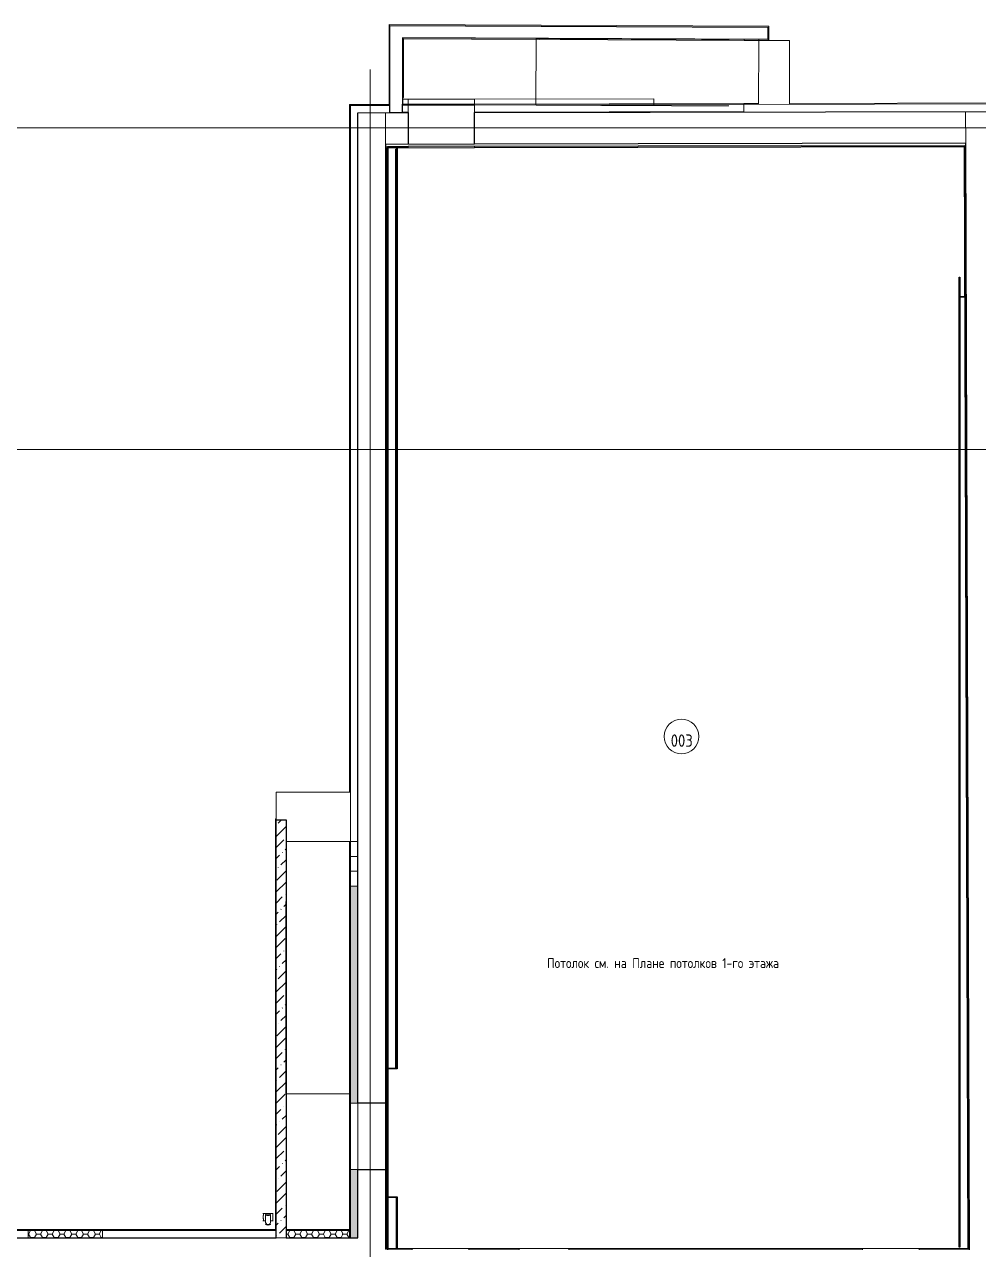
# Model space of a CAD drawing. Header units: millimetres. Extents: x -10295 to 67740, y -1344 to 46499.
# Drawn here: x 11070 to 30337, y 20378 to 45131 of the extents above; entities that cross this region are included whole.
import ezdxf

# ---------------------------------------------------------------- set-up
doc = ezdxf.new("R2010")
doc.units = ezdxf.units.MM
doc.linetypes.add('ADSK_Линия сетки', pattern=[25, 20, -2.5, 0, -2.5])
doc.linetypes.add('ADSK_Сверху', pattern=[4.5, 3, -1.5])
for name, color, linetype, lineweight in [('Аннотация', 7, 'Continuous', 18), ('Лестницы', 7, 'Continuous', 9), ('Марки помещений', 7, 'Continuous', 20), ('Обобщенные модели', 7, 'Continuous', 18), ('Оси', 7, 'Continuous', 9), ('Перекрытие', 7, 'Continuous', 18), ('Стены внутренние', 7, 'Continuous', 18), ('Стены наружные', 7, 'Continuous', 18), ('Стены несущие', 7, 'Continuous', 30), ('Стены отделка', 7, 'Continuous', 30), ('Стены перегородки', 7, 'Continuous', 30), ('Стены штриховка', 7, 'Continuous', 9)]:
    doc.layers.add(name, color=color, linetype=linetype, lineweight=lineweight)
doc.styles.add('GOST Common_1', font='GOST_Common.ttf', dxfattribs={"width": 0.9, "height": 250})
doc.styles.add('GOST Common_3', font='GOST_Common.ttf', dxfattribs={"width": 0.9, "height": 200})
pattern_1 = [(0, (0, 0), (119.062, 68.741), [79.375, -158.75]), (120, (0, 0), (-119.06295, 68.74108), [79.375, -158.75]), (60, (0, 0), (5e-05, 137.48208), [0, -158.75, 79.375, 0])]

# ---------------------------------------------------------------- blocks, each defined once
blk = doc.blocks.new('Водосток - Тип 1 _карниз больше 490мм_-5195895-План потолков в подвале')
at = {"layer": 'Обобщенные модели'}
for p, q in [((19, 335), (25, 335)), ((75, 306), (75, 264)), ((75, 264), (75, 235)), ((175, 264), (175, 306)), ((175, 235), (175, 264)), ((225, 335), (231, 335)), ((25, 185), (19, 185)), ((75, 218), (75, 202)), ((75, 177), (75, 173)), ((175, 202), (175, 223)), ((175, 173), (175, 177)), ((231, 185), (225, 185))]:
    blk.add_line(p, q, dxfattribs=at)
at = {"layer": 'Обобщенные модели', "flags": 128}
for points in [[(75, 172), (75, 174), (75, 177), (75, 180), (75, 183), (75, 186), (75, 190), (75, 193), (75, 197), (75, 201), (75, 205), (75, 210), (75, 214), (75, 219), (75, 224), (75, 229), (75, 234), (75, 239), (75, 245), (75, 250), (75, 256), (75, 261), (75, 264)], [(175, 264), (175, 258), (175, 252), (175, 247), (175, 242), (175, 236), (175, 231), (175, 226), (175, 221), (175, 216), (175, 212), (175, 207), (175, 203), (175, 199), (175, 195), (175, 191), (175, 188), (175, 184), (175, 181), (175, 178), (175, 175), (175, 173)]]:
    blk.add_lwpolyline(points, dxfattribs=at)
at = {"layer": 'Обобщенные модели'}
for start, end in [(165.0855, 270), (270, 15.1624)]:
    blk.add_arc((125, 160), 52, start, end, dxfattribs=at)
for centre, major_axis, start_param, end_param in [((125, 306), (-50, 0), 4.712389, 7.853982), ((125, 306), (-50, 0), 1.570796, 4.712389), ((125, 114), (50, 0), 2.395226, 4.614684), ((125, 114), (50, 0), 2.395226, 4.614684), ((125, 114), (50, 0), 4.80927, 7.029552), ((125, 114), (50, 0), 4.80927, 7.029552)]:
    blk.add_ellipse(centre, major_axis=major_axis, ratio=0.309017, start_param=start_param, end_param=end_param, dxfattribs=at)
for points, knots in [([(19, 185), (21, 185), (25, 186), (29, 189), (31, 192), (32, 195), (32, 197), (32, 199), (32, 202), (32, 204), (32, 206), (32, 209), (32, 211), (31, 214), (31, 217), (31, 220), (30, 223), (30, 226), (29, 229), (29, 232), (29, 236), (28, 240), (28, 246), (27, 255), (27, 265), (28, 274), (28, 280), (29, 284), (29, 288), (29, 291), (30, 294), (30, 297), (31, 300), (31, 303), (31, 306), (32, 309), (32, 311), (32, 314), (32, 316), (32, 318), (32, 321), (32, 323), (32, 325), (31, 328), (29, 331), (25, 334), (21, 335), (19, 335)], [-1, -1, -1, -1, -0.941176, -0.882353, -0.852941, -0.823529, -0.808824, -0.794118, -0.779412, -0.764706, -0.75, -0.735294, -0.720588, -0.705882, -0.691176, -0.676471, -0.661765, -0.647059, -0.632353, -0.617647, -0.602941, -0.588235, -0.558824, -0.529412, -0.470588, -0.441176, -0.411765, -0.397059, -0.382353, -0.367647, -0.352941, -0.338235, -0.323529, -0.308824, -0.294118, -0.279412, -0.264706, -0.25, -0.235294, -0.220588, -0.205882, -0.191176, -0.176471, -0.147059, -0.117647, -0.058824, 0, 0, 0, 0]), ([(19, 335), (22, 335), (29, 335), (39, 335), (48, 335), (56, 335), (61, 335), (65, 335), (68, 335), (71, 335), (74, 335), (78, 335), (81, 335), (84, 335), (86, 335), (88, 335), (90, 335), (93, 335), (96, 335), (100, 335), (102, 335), (105, 335), (107, 335), (110, 335), (116, 335), (121, 335), (125, 335)], [-1, -1, -1, -1, -0.875, -0.75, -0.625, -0.5625, -0.5, -0.46875, -0.4375, -0.40625, -0.375, -0.34375, -0.3125, -0.28125, -0.265625, -0.25, -0.234375, -0.21875, -0.1875, -0.15625, -0.140625, -0.125, -0.109375, -0.09375, -0.0625, 0, 0, 0, 0]), ([(125, 335), (129, 335), (134, 335), (140, 335), (143, 335), (145, 335), (148, 335), (150, 335), (154, 335), (157, 335), (160, 335), (162, 335), (164, 335), (166, 335), (169, 335), (172, 335), (176, 335), (179, 335), (182, 335), (185, 335), (189, 335), (194, 335), (202, 335), (211, 335), (221, 335), (228, 335), (231, 335)], [-1, -1, -1, -1, -0.9375, -0.90625, -0.890625, -0.875, -0.859375, -0.84375, -0.8125, -0.78125, -0.765625, -0.75, -0.734375, -0.71875, -0.6875, -0.65625, -0.625, -0.59375, -0.5625, -0.53125, -0.5, -0.4375, -0.375, -0.25, -0.125, 0, 0, 0, 0]), ([(231, 335), (229, 335), (225, 334), (221, 331), (219, 328), (218, 325), (218, 323), (218, 321), (218, 318), (218, 316), (218, 314), (218, 311), (218, 309), (219, 306), (219, 303), (219, 300), (220, 297), (220, 294), (221, 291), (221, 288), (221, 284), (222, 280), (222, 274), (223, 265), (223, 255), (222, 246), (222, 240), (221, 236), (221, 232), (221, 229), (220, 226), (220, 223), (219, 220), (219, 217), (219, 214), (218, 211), (218, 209), (218, 206), (218, 204), (218, 202), (218, 199), (218, 197), (218, 195), (219, 192), (221, 189), (225, 186), (229, 185), (231, 185)], [-1, -1, -1, -1, -0.941176, -0.882353, -0.852941, -0.823529, -0.808824, -0.794118, -0.779412, -0.764706, -0.75, -0.735294, -0.720588, -0.705882, -0.691176, -0.676471, -0.661765, -0.647059, -0.632353, -0.617647, -0.602941, -0.588235, -0.558824, -0.529412, -0.470588, -0.441176, -0.411765, -0.397059, -0.382353, -0.367647, -0.352941, -0.338235, -0.323529, -0.308824, -0.294118, -0.279412, -0.264706, -0.25, -0.235294, -0.220588, -0.205882, -0.191176, -0.176471, -0.147059, -0.117647, -0.058824, 0, 0, 0, 0]), ([(74, 185), (73, 185), (71, 185), (68, 185), (65, 185), (61, 185), (56, 185), (48, 185), (39, 185), (29, 185), (22, 185), (19, 185)], [-0.625, -0.625, -0.625, -0.625, -0.59375, -0.5625, -0.53125, -0.5, -0.4375, -0.375, -0.25, -0.125, 0, 0, 0, 0]), ([(231, 185), (228, 185), (221, 185), (211, 185), (202, 185), (194, 185), (189, 185), (185, 185), (182, 185), (179, 185), (177, 185), (176, 185)], [-1, -1, -1, -1, -0.875, -0.75, -0.625, -0.5625, -0.5, -0.46875, -0.4375, -0.40625, -0.375, -0.375, -0.375, -0.375])]:
    blk.add_open_spline(points, degree=3, knots=knots, dxfattribs=at)
blk = doc.blocks.new('ADSK_Марка_Помещение_ОдноЗначение - Номер-159740-План потолков в подвале')
at = {"layer": 'Марки помещений'}
blk.add_circle((0, 0), 3.5, dxfattribs=at)

msp = doc.modelspace()

# ---------------------------------------------------------------- hatches: boundary and pattern name
at = {"layer": 'Стены внутренние', "true_color": 0x0080ff}
for points in [[(18569.47, 24026.318), (18581.47, 24026.318), (18581.47, 42611.318), (18569.47, 42611.318), (18569.47, 24031.318)], [(18594.397, 24026.318), (18594.397, 42637.175), (18582.397, 42637.175), (18582.397, 24026.318)], [(29949.188, 20426.318), (29961.188, 20426.318), (29961.188, 40026.318), (29949.188, 40026.318), (29949.188, 23428.645)], [(30055.455, 39620.318), (30055.455, 39632.318), (29949.188, 39632.318), (29949.188, 39620.318)], [(18569.47, 24031.318), (18569.47, 24043.318), (18402.397, 24043.318), (18402.397, 24031.318)], [(18402.397, 21428.451), (18575.47, 21428.451), (18575.47, 21440.451), (18402.397, 21440.451)], [(18594.397, 20400.451), (18594.397, 21440.451), (18582.397, 21440.451), (18582.397, 20400.451)]]:
    msp.add_hatch(color=150, dxfattribs=at).paths.add_polyline_path(points)
at = {"layer": 'Стены внутренние', "lineweight": 9}
h = msp.add_hatch(dxfattribs=at)
h.set_pattern_fill('FP_13', color=256, style=0, pattern_type=2)
h.set_pattern_definition([(45, (0, 0), (84.19025, 308.69666), [396.875, -79.375, 3.353, -76.022])])
h.paths.add_polyline_path([(16352.397, 20612.525), (16352.397, 29057.525), (16152.397, 29057.525), (16152.397, 20612.525), (16318.249, 20612.525)])
at = {"layer": 'Стены наружные', "true_color": 0x6b6b6b}
h = msp.add_hatch(color=251, dxfattribs=at)
h.paths.add_polyline_path([(18701.523, 43499.562), (18815.689, 43499.807), (18815.646, 43519.807), (18701.48, 43519.562)])
h.paths.add_polyline_path([(20155.685, 43502.672), (25598.155, 43514.31), (25598.113, 43534.31), (20155.643, 43522.672)])
at = {"layer": 'Стены наружные', "lineweight": 9}
h = msp.add_hatch(dxfattribs=at)
h.set_pattern_fill('FP_12', color=256, style=0, pattern_type=2)
h.set_pattern_definition(pattern_1)
h.paths.add_polyline_path([(17652.397, 20612.525), (17802.397, 20612.525), (17802.397, 21995), (17652.397, 21995), (17652.397, 21894.845)])
h.paths.add_polyline_path([(17802.397, 23335), (17802.397, 27722.525), (17652.397, 27722.525), (17652.397, 23335)])
at = {"layer": 'Стены наружные', "true_color": 0x6b6b6b}
h = msp.add_hatch(color=251, dxfattribs=at)
h.paths.add_polyline_path([(17652.397, 20762.525), (17652.397, 21995), (17632.397, 21995), (17632.397, 20762.525)])
h.paths.add_polyline_path([(17652.397, 23335), (17652.397, 27422.525), (17632.397, 27422.525), (17632.397, 23335)])
at = {"layer": 'Стены наружные', "lineweight": 9}
h = msp.add_hatch(dxfattribs=at)
h.set_pattern_fill('FP_12', color=256, style=0, pattern_type=2)
h.set_pattern_definition(pattern_1)
h.paths.add_polyline_path([(12647.615, 20612.525), (12647.615, 20762.525), (11144.965, 20762.525), (11144.965, 20612.525), (11999.306, 20612.525)])
at = {"layer": 'Стены наружные', "true_color": 0x6b6b6b}
msp.add_hatch(color=251, dxfattribs=at).paths.add_polyline_path([(17397.985, 20762.525), (17632.397, 20762.525), (17632.397, 20782.525), (16352.397, 20782.525), (16352.397, 20762.525)])
at = {"layer": 'Стены наружные', "lineweight": 9}
h = msp.add_hatch(dxfattribs=at)
h.set_pattern_fill('FP_12', color=256, style=0, pattern_type=2)
h.set_pattern_definition(pattern_1)
h.paths.add_polyline_path([(16352.397, 20612.525), (17632.397, 20612.525), (17632.397, 20762.525), (16352.397, 20762.525)])

# ---------------------------------------------------------------- linework, layer by layer
at = {"layer": 'Лестницы', "linetype": 'ADSK_Сверху'}
for p, q in [((21403.462, 44846.921), (21397.114, 43503.76)), ((21403.462, 44846.921), (25303.418, 44828.49)), ((21397.114, 43503.76), (25297.071, 43485.33)), ((17650.972, 28322.525), (17650.972, 28361.706)), ((16350.972, 23522.525), (16350.972, 27420.217)), ((17650.972, 23522.525), (17650.972, 27420.217)), ((16350.972, 23522.525), (17650.972, 23522.525))]:
    msp.add_line(p, q, dxfattribs=at)
at = {"layer": 'Оси', "linetype": 'ADSK_Линия сетки'}
for p, q in [((18049.565, 3191.655), (18049.565, 44222.998)), ((-9494.727, 43045), (56004.853, 43045)), ((-9494.727, 36545), (56004.853, 36545))]:
    msp.add_line(p, q, dxfattribs=at)
at = {"layer": 'Перекрытие'}
for p, q in [((25897.217, 43514.949), (25903.317, 44805.655)), ((25903.317, 44805.655), (26523.317, 44805.655)), ((26523.317, 44805.655), (26523.317, 43516.288)), ((16152.397, 29057.525), (16152.397, 29622.525)), ((16152.397, 29622.525), (17652.397, 29622.525)), ((17652.397, 28622.525), (16352.397, 28622.525))]:
    msp.add_line(p, q, dxfattribs=at)
at = {"layer": 'Стены внутренние'}
for p, q in [((20155.429, 43622.672), (18815.432, 43619.806)), ((18815.689, 43499.807), (20155.685, 43502.672)), ((18817.378, 42709.808), (20157.375, 42712.674)), ((20157.46, 42672.674), (18817.463, 42669.808)), ((18362.397, 21995), (18362.397, 23335)), ((18382.397, 23335), (18382.397, 21995)), ((18402.397, 21995), (18402.397, 23335)), ((18362.397, 20388.451), (18382.397, 20388.451))]:
    msp.add_line(p, q, dxfattribs=at)
at = {"layer": 'Стены наружные'}
for p, q in [((18431.523, 45110.873), (18431.617, 45130.873)), ((18431.523, 45110.873), (18451.617, 45110.779)), ((18431.523, 45110.873), (18431.523, 43497.217)), ((26102.185, 45094.719), (18431.617, 45130.873)), ((26102.185, 45094.719), (26102.091, 45074.719)), ((25603.32, 44807.073), (25903.317, 44805.655)), ((25903.411, 44825.655), (25903.317, 44805.655)), ((26103.378, 44824.71), (26100.909, 44824.722)), ((26103.288, 44805.655), (26103.378, 44824.71)), ((17632.397, 43517.217), (17632.397, 29622.525)), ((18451.523, 43517.217), (17632.397, 43517.217)), ((17652.397, 43517.217), (17652.397, 27722.525)), ((18451.523, 43497.217), (17652.397, 43497.217)), ((18451.202, 43499.027), (18451.206, 43497.217)), ((20155.643, 43522.672), (18815.646, 43519.807)), ((25897.106, 43534.949), (25598.113, 43534.31)), ((30966.048, 43525.788), (25598.155, 43514.31)), ((25897.106, 43534.949), (25897.149, 43514.949)), ((30965.982, 43545.788), (26523.317, 43536.288)), ((18817.532, 42637.808), (20157.529, 42640.674)), ((16142.397, 29077.525), (16142.397, 20782.525)), ((16142.397, 29077.525), (16152.397, 29077.525)), ((16362.397, 27422.525), (16362.397, 28622.525)), ((17632.397, 28622.525), (17632.397, 27422.525)), ((17802.397, 28622.525), (17652.397, 28622.525)), ((16352.397, 28322.525), (16362.397, 28322.525)), ((17632.397, 28322.525), (17802.397, 28322.525)), ((16352.397, 28022.525), (16362.397, 28022.525)), ((17802.397, 28022.525), (17632.397, 28022.525)), ((16352.397, 27722.525), (16362.397, 27722.525)), ((17632.397, 27722.525), (17652.397, 27722.525)), ((17632.397, 23335), (17632.397, 21995)), ((17652.397, 23335), (17652.397, 21995)), ((17802.397, 21995), (17802.397, 23335)), ((18414.397, 21995), (18414.397, 23335)), ((11144.965, 20762.525), (3508.505, 20762.525)), ((16152.397, 20782.525), (5890, 20782.525)), ((11144.965, 20762.525), (11144.965, 20782.525)), ((16152.397, 20762.525), (12647.615, 20762.525)), ((15131.806, 20762.525), (15131.806, 20782.525)), ((20046.318, 20400.451), (18896.318, 20400.451)), ((22061.318, 20400.451), (21061.318, 20400.451)), ((29142.318, 20400.451), (27992.318, 20400.451))]:
    msp.add_line(p, q, dxfattribs=at)
at = {"layer": 'Стены несущие'}
for p, q in [((18451.523, 43349.295), (18451.523, 45110.873)), ((18451.523, 45110.873), (26082.091, 45074.813)), ((26082.091, 45074.813), (26080.909, 44824.816)), ((18701.523, 44859.689), (18701.523, 43519.562)), ((26080.909, 44824.816), (18701.523, 44859.689)), ((17802.397, 43347.639), (18816.009, 43349.807)), ((17802.397, 23335), (17802.397, 43347.639)), ((18701.523, 43349.295), (18451.523, 43349.295)), ((18701.523, 43499.562), (18701.48, 43519.562)), ((18701.523, 43349.295), (18701.523, 43499.562)), ((18816.009, 43349.807), (18701.523, 43349.562)), ((18816.009, 43349.807), (18817.378, 42709.808)), ((20156.006, 43352.672), (30796.543, 43375.426)), ((25598.476, 43364.31), (20156.006, 43352.672)), ((20157.375, 42712.674), (20156.006, 43352.672)), ((18817.378, 42709.808), (18362.397, 42708.835)), ((18362.397, 42708.835), (18362.397, 23335)), ((18569.47, 24043.318), (18569.47, 42611.318)), ((18569.47, 42611.318), (18581.47, 42611.318)), ((18581.47, 42611.318), (18581.47, 24026.318)), ((18582.397, 24026.318), (18582.397, 42637.175)), ((18582.397, 42637.175), (18594.397, 42637.175)), ((18594.397, 42637.175), (18594.397, 24026.318)), ((30078.656, 42733.889), (20157.375, 42712.674)), ((30152.435, 20368.451), (30078.656, 42733.889)), ((29949.188, 20426.318), (29949.188, 40026.318)), ((29949.188, 40026.318), (29961.188, 40026.318)), ((29961.188, 40026.318), (29961.188, 20426.318)), ((29949.188, 39632.318), (30055.455, 39632.318)), ((30055.455, 39620.318), (29949.188, 39620.318)), ((30055.455, 39632.318), (30055.455, 39620.318)), ((16152.397, 20612.525), (16152.397, 29057.525)), ((16152.397, 29057.525), (16352.397, 29057.525)), ((16352.397, 29057.525), (16352.397, 20612.525)), ((18402.397, 24043.318), (18569.47, 24043.318)), ((18402.397, 24031.318), (18402.397, 24043.318)), ((18569.47, 24031.318), (18402.397, 24031.318)), ((18569.47, 24026.318), (18569.47, 24031.318)), ((18581.47, 24026.318), (18569.47, 24026.318)), ((18594.397, 24026.318), (18582.397, 24026.318)), ((18362.397, 23335), (17802.397, 23335)), ((17802.397, 20612.525), (17802.397, 21995)), ((17802.397, 21995), (18362.397, 21995)), ((18362.397, 21995), (18362.397, 20388.451)), ((18402.397, 21440.451), (18575.47, 21440.451)), ((18402.397, 21428.451), (18402.397, 21440.451)), ((18575.47, 21428.451), (18402.397, 21428.451)), ((18575.47, 21440.451), (18575.47, 21428.451)), ((18582.397, 20400.451), (18582.397, 21440.451)), ((18582.397, 21440.451), (18594.397, 21440.451)), ((18594.397, 21440.451), (18594.397, 20400.451)), ((3359.266, 20612.525), (16152.397, 20612.525)), ((16352.397, 20612.525), (17802.397, 20612.525)), ((18382.397, 20612.525), (18402.397, 20612.525)), ((18402.397, 20612.525), (18402.397, 20368.451)), ((18594.397, 20400.451), (18582.397, 20400.451)), ((29961.188, 20426.318), (29949.188, 20426.318))]:
    msp.add_line(p, q, dxfattribs=at)
at = {"layer": 'Стены отделка', "lineweight": 9}
for p, q in [((26080.91, 44824.816), (26082.091, 45074.813)), ((26082.091, 45074.813), (26102.091, 45074.719)), ((26102.091, 45074.719), (26100.909, 44824.722)), ((18701.523, 44859.689), (18721.523, 44859.689)), ((18721.523, 44859.595), (25603.415, 44827.073)), ((25603.32, 44807.073), (18721.523, 44839.594)), ((18721.523, 44839.594), (18721.523, 43658.805)), ((25603.415, 44827.073), (25603.32, 44807.073)), ((26100.909, 44824.722), (26080.91, 44824.816)), ((18721.523, 43658.805), (18701.523, 43658.805)), ((18701.48, 43519.562), (18815.646, 43519.807)), ((18815.646, 43519.807), (18815.689, 43499.807)), ((18815.689, 43499.807), (18816.009, 43349.807)), ((20155.643, 43522.672), (25598.113, 43534.31)), ((20155.685, 43502.672), (20155.643, 43522.672)), ((20156.006, 43352.672), (20155.685, 43502.672)), ((25598.113, 43534.31), (25598.155, 43514.31)), ((25598.155, 43514.31), (25598.476, 43364.31)), ((18362.397, 42668.835), (18817.463, 42669.808)), ((18382.397, 42648.878), (18362.397, 42648.835)), ((18382.397, 23335), (18382.397, 42648.878)), ((18402.397, 42648.921), (18402.397, 23335)), ((18817.532, 42637.808), (18414.397, 42636.946)), ((18414.397, 42636.946), (18414.397, 23335)), ((18817.463, 42669.808), (18817.506, 42649.808)), ((18817.506, 42649.808), (18817.532, 42637.808)), ((20157.46, 42672.674), (30068.865, 42693.868)), ((20157.503, 42652.674), (20157.46, 42672.674)), ((20157.529, 42640.674), (20157.503, 42652.674)), ((30046.893, 42661.821), (20157.529, 42640.674)), ((30120.329, 20400.451), (30046.893, 42661.821)), ((30068.908, 42673.868), (30058.854, 42673.846)), ((30058.854, 42673.846), (30059.136, 42588.203)), ((30059.136, 42588.203), (30079.136, 42588.269)), ((30068.865, 42693.868), (30068.908, 42673.868)), ((30079.136, 42588.269), (30152.435, 20368.39)), ((17652.397, 27722.525), (17802.397, 27722.525)), ((17652.397, 27722.525), (17652.397, 23335)), ((16352.397, 27422.525), (16362.397, 27422.525)), ((16362.397, 27422.525), (16362.397, 20782.525)), ((17632.397, 23335), (17632.397, 27422.525)), ((17632.397, 27422.525), (17652.397, 27422.525)), ((17802.397, 23335), (17632.397, 23335)), ((18414.397, 23335), (18382.397, 23335)), ((17632.397, 21995), (17802.397, 21995)), ((17632.397, 20612.525), (17632.397, 21995)), ((17652.397, 21995), (17652.397, 20612.525)), ((18382.397, 20388.451), (18382.397, 21995)), ((18382.397, 21995), (18414.397, 21995)), ((18402.397, 20612.525), (18402.397, 21995)), ((18414.397, 21995), (18414.397, 20400.451)), ((11144.965, 20612.525), (11144.965, 20762.525)), ((11144.965, 20762.525), (12647.615, 20762.525)), ((12647.615, 20762.525), (12647.615, 20612.525)), ((17652.397, 20762.525), (16352.397, 20762.525)), ((16362.397, 20782.525), (17632.397, 20782.525)), ((18402.397, 20388.451), (18412.397, 20388.451)), ((18414.397, 20400.451), (18896.318, 20400.451)), ((18896.318, 20400.451), (18896.318, 20368.451)), ((20046.318, 20368.451), (20046.318, 20400.451)), ((20046.318, 20400.451), (21061.318, 20400.451)), ((21061.318, 20400.451), (21061.318, 20368.451)), ((22061.318, 20368.451), (22061.318, 20400.451)), ((22061.318, 20400.451), (27992.318, 20400.451)), ((27992.318, 20400.451), (27992.318, 20368.451)), ((29142.318, 20368.451), (29142.318, 20400.451)), ((29142.318, 20400.451), (30120.329, 20400.451)), ((30132.369, 20388.451), (30132.329, 20400.451))]:
    msp.add_line(p, q, dxfattribs=at)
at = {"layer": 'Стены перегородки', "lineweight": 18}
for p, q in [((18701.266, 43619.562), (18815.432, 43619.806)), ((18701.523, 43499.562), (18701.266, 43619.562)), ((18815.432, 43619.806), (18815.689, 43499.807)), ((20155.429, 43622.672), (23779.617, 43630.422)), ((20155.685, 43502.672), (20155.429, 43622.672)), ((23779.617, 43630.422), (23779.874, 43510.422)), ((18815.689, 43499.807), (18701.523, 43499.562)), ((23779.874, 43510.422), (20155.685, 43502.672))]:
    msp.add_line(p, q, dxfattribs=at)
at = {"layer": 'Стены штриховка'}
for p, q in [((18362.397, 42708.835), (18362.397, 43348.837)), ((18815.689, 43499.807), (18701.523, 43499.562)), ((25598.155, 43514.31), (20155.685, 43502.672)), ((30076.544, 43373.886), (30078.656, 42733.889)), ((18402.397, 42648.921), (18817.506, 42649.808)), ((18817.528, 42639.808), (18412.397, 42638.942)), ((18412.397, 42638.942), (18412.397, 23335)), ((20157.503, 42652.674), (30058.854, 42673.846)), ((30048.887, 42663.825), (20157.524, 42642.674)), ((30122.336, 20398.451), (30048.887, 42663.825)), ((30059.136, 42588.203), (30132.329, 20400.451)), ((18412.397, 21995), (18412.397, 20398.451)), ((16352.397, 20612.525), (16152.397, 20612.525)), ((16362.397, 20782.525), (16352.397, 20782.525)), ((18412.397, 20398.451), (18896.318, 20398.451)), ((18896.318, 20388.451), (18412.397, 20388.451)), ((20046.318, 20398.451), (21061.318, 20398.451)), ((20046.318, 20388.451), (21061.318, 20388.451)), ((22061.318, 20398.451), (27992.318, 20398.451)), ((22061.318, 20388.451), (27992.318, 20388.451)), ((29142.318, 20398.451), (30122.336, 20398.451)), ((29142.318, 20388.451), (30132.369, 20388.451))]:
    msp.add_line(p, q, dxfattribs=at)

# ---------------------------------------------------------------- block references
at = {"layer": 'Марки помещений', "xscale": 99.99999999999993, "yscale": 99.99999999999993, "zscale": 99.99999999999993}
msp.add_blockref('ADSK_Марка_Помещение_ОдноЗначение - Номер-159740-План потолков в подвале', (24339.027, 30745.376), dxfattribs=at)
at = {"layer": 'Обобщенные модели'}
msp.add_blockref('Водосток - Тип 1 _карниз больше 490мм_-5195895-План потолков в подвале', (15863.901, 20772.525), dxfattribs=at)

# ---------------------------------------------------------------- texts
at = {"layer": 'Аннотация', "lineweight": 9, "insert": (21625.463, 26265.783), "char_height": 200, "width": 4984.956, "attachment_point": 1, "line_spacing_factor": 1.022766, "style": 'GOST Common_3'}
msp.add_mtext('\\pt360,720,1080,1440,1800,2160,2520,2880,3240,3600,3960,4320,4680,5040,5400,5760,6120,6480,6840,7200,7560,7920,8280,8640,9000,9360,9720,10080,10440,10800,11160,11520;Потолок см. на Плане потолков 1-го этажа', dxfattribs=at)
at = {"layer": 'Марки помещений', "lineweight": 9, "insert": (24343.97, 30661.794), "char_height": 250, "width": 488.7, "attachment_point": 5, "line_spacing_factor": 1.022766, "style": 'GOST Common_1'}
msp.add_mtext('\\pt450,900,1350,1800,2250,2700,3150,3600,4050,4500,4950,5400,5850,6300,6750,7200,7650,8100,8550,9000,9450,9900,10350,10800,11250,11700,12150,12600,13050,13500,13950,14400;003', dxfattribs=at)

doc.saveas('drawing.dxf')
